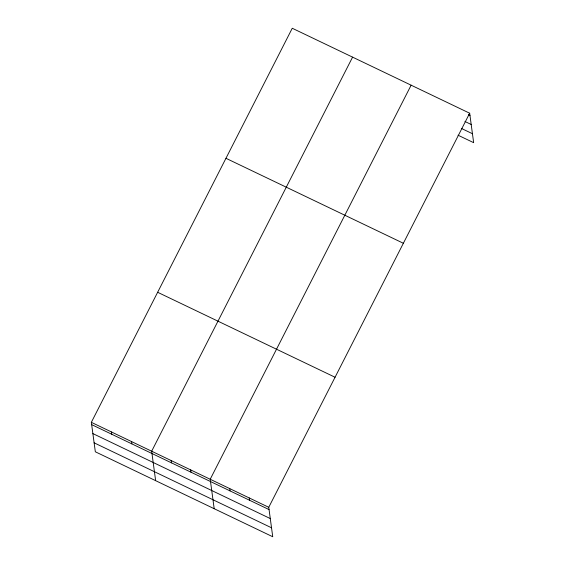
<?xml version="1.0" encoding="UTF-8"?>
<svg xmlns="http://www.w3.org/2000/svg" width="565" height="565" viewBox="0 0 565 565"><rect width="100%" height="100%" fill="white"/><g stroke="black" fill="none" stroke-linecap="round" stroke-linejoin="round"><path stroke-width="0.85" d="M469.67 113.219L268.756 507.299L272.74 536.75L95.33 451.781L91.346 422.323L292.26 28.25L469.67 113.219L473.654 142.677L458.046 135.197M352.581 57.143L151.667 451.216L155.643 480.667M411.129 85.181L210.208 479.254L214.191 508.712M468.42 114.773L469.981 115.521M464.953 121.489L471.196 124.484M461.513 128.481L472.446 133.714M225.958 158.292L403.368 243.268M157.649 292.282L335.059 377.25M91.346 422.323L268.756 507.299M91.657 424.626L269.067 509.595M92.865 433.588L270.275 518.557M94.115 442.819L271.525 527.788M249.243 497.949L249.553 500.251M229.722 488.605L230.033 490.9M190.695 469.911L191.005 472.206M171.181 460.56L171.492 462.862M131.56 441.583L131.871 443.885M111.453 431.957L111.764 434.252"/></g></svg>
